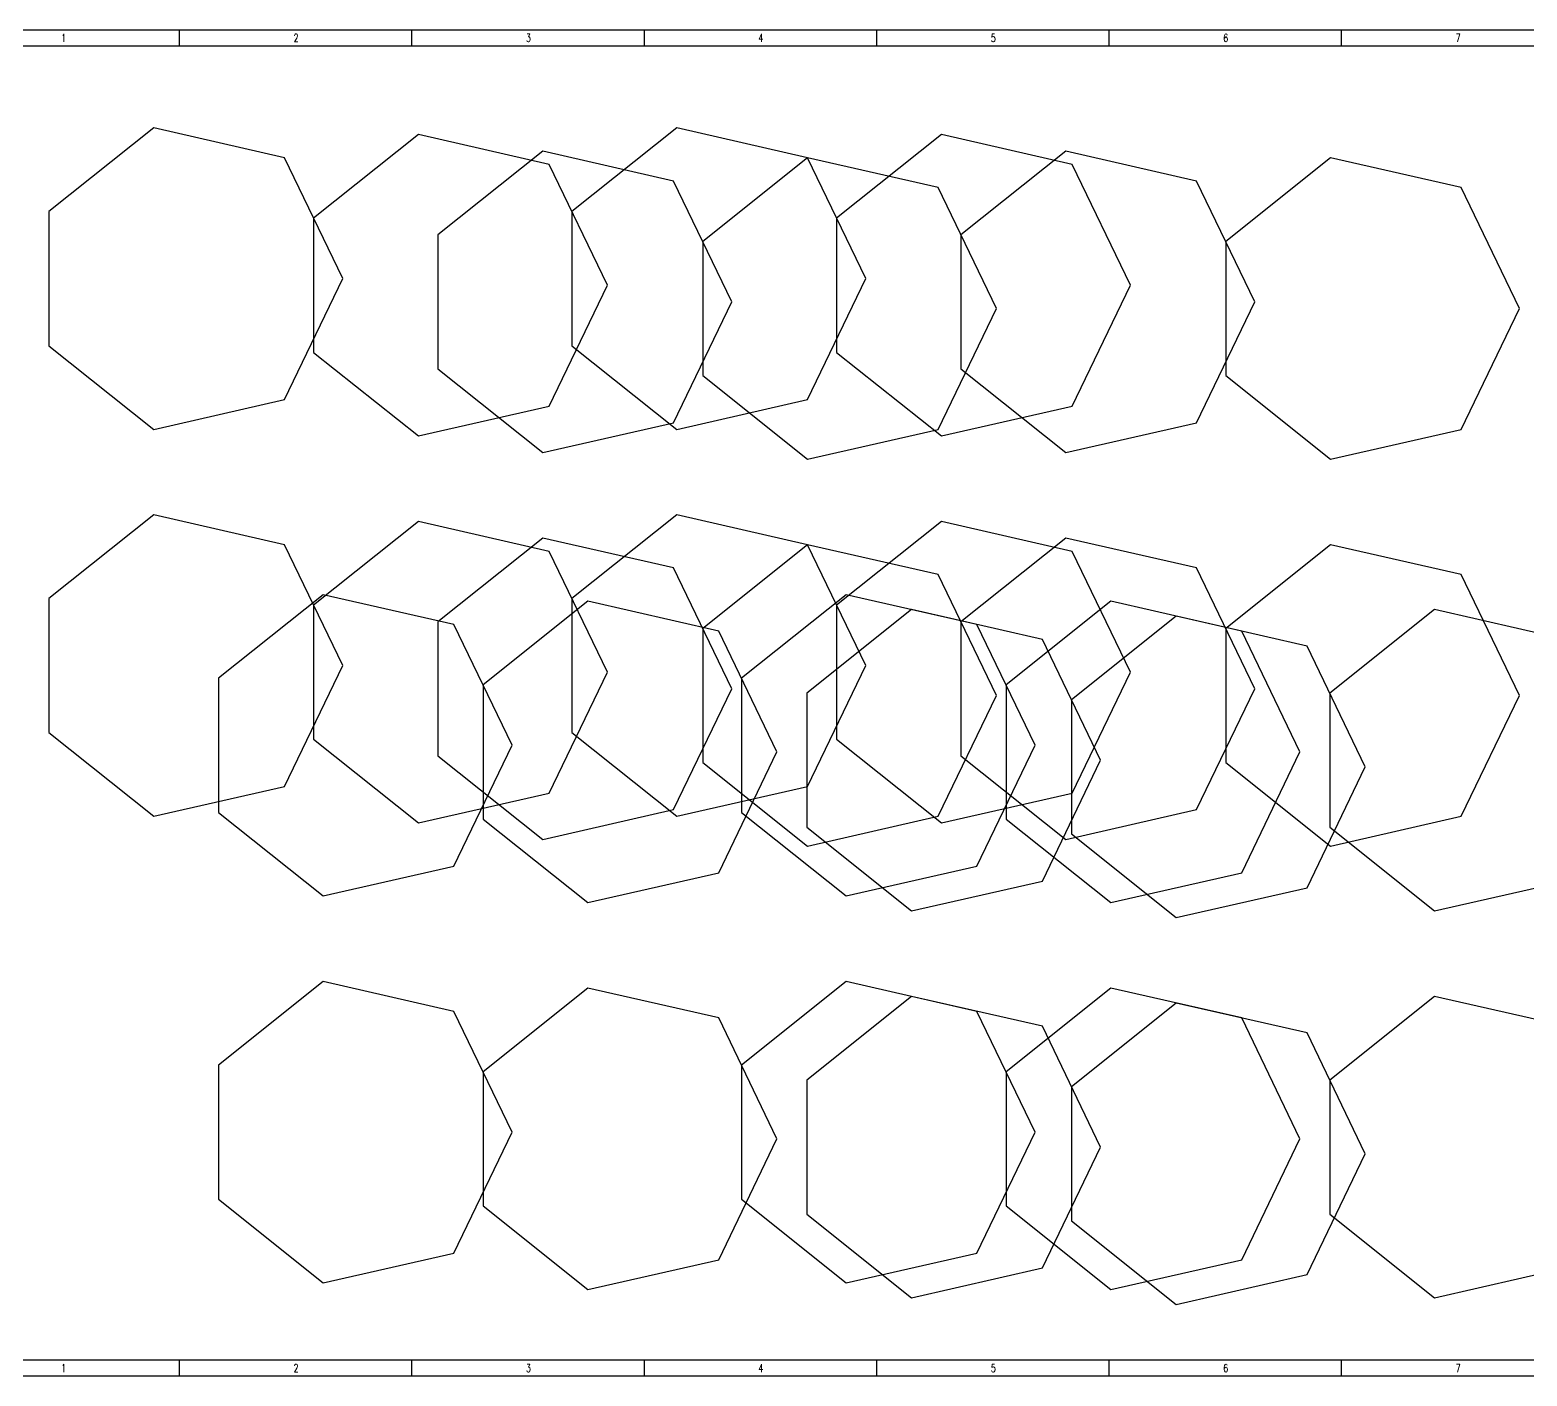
# Model space of a CAD drawing. Extents: x 240041 to 323108, y -93974 to -72949.
# Drawn here: x 258112 to 281494, y -93974 to -72949 of the extents above; entities that cross this region are included whole.
import ezdxf

# ---------------------------------------------------------------- set-up
doc = ezdxf.new("R2010")
doc.units = 0
doc.layers.get('0').update_dxf_attribs({"linetype": 'CONTINUOUS'})
doc.layers.add('B版云线202106', color=2, linetype='CONTINUOUS')
doc.styles.add('HZ', font='TXT.shx', dxfattribs={"width": 0.7, "bigfont": 'hz.shx'})

# ---------------------------------------------------------------- blocks, each defined once
blk = doc.blocks.new('tk1')
at = {"color": 4, "flags": 128}
for points in [[(45509, -541568), (82684, -541568)], [(49764, -541568), (49764, -541818)], [(53394, -541568), (53394, -541818)], [(57024, -541568), (57024, -541818)], [(60654, -541568), (60654, -541818)], [(64284, -541568), (64284, -541818)], [(67914, -541568), (67914, -541818)], [(49764, -562343), (49764, -562593)], [(53394, -562343), (53394, -562593)], [(57024, -562343), (57024, -562593)], [(60654, -562343), (60654, -562593)], [(64284, -562343), (64284, -562593)], [(67914, -562343), (67914, -562593)], [(82684, -562593), (45509, -562593)]]:
    blk.add_lwpolyline(points, dxfattribs=at)
blk.add_lwpolyline([(46134, -541818), (82432, -541818), (82432, -562343), (46134, -562343)], close=True)
at = {"color": 0, "style": 'HZ', "width": 0.7}
for s, p in [('1', (47922, -541755)), ('2', (51552, -541755)), ('3', (55182, -541755)), ('4', (58812, -541755)), ('5', (62442, -541755)), ('6', (66072, -541755)), ('7', (69702, -541755)), ('1', (47922, -562530)), ('2', (51552, -562530)), ('3', (55182, -562530)), ('4', (58812, -562530)), ('5', (62442, -562530)), ('6', (66072, -562530)), ('7', (69702, -562530))]:
    blk.add_text(s, height=125, dxfattribs=at).set_placement(p)

msp = doc.modelspace()

# ---------------------------------------------------------------- linework, layer by layer
for points in [[(256188, -72949), (293363, -72949), (293363, -93974), (256188, -93974)], [(262997, -76833), (262089, -74946), (260047, -74480), (258409, -75786), (258409, -77881), (260047, -79187), (262089, -78720)], [(267131, -76937), (266223, -75050), (264181, -74584), (262543, -75890), (262543, -77984), (264181, -79290), (266223, -78824)], [(271165, -76833), (270257, -74946), (268215, -74480), (266577, -75786), (266577, -77881), (268215, -79187), (270257, -78720)], [(275299, -76937), (274391, -75050), (272349, -74584), (270711, -75890), (270711, -77984), (272349, -79290), (274391, -78824)], [(269073, -77196), (268165, -75309), (266123, -74843), (264485, -76149), (264485, -78243), (266123, -79549), (268165, -79083)], [(273207, -77299), (272299, -75412), (270257, -74946), (268619, -76252), (268619, -78347), (270257, -79653), (272299, -79187)], [(277241, -77196), (276333, -75309), (274291, -74843), (272653, -76149), (272653, -78243), (274291, -79549), (276333, -79083)], [(281375, -77299), (280467, -75412), (278425, -74946), (276787, -76252), (276787, -78347), (278425, -79653), (280467, -79187)], [(262997, -82876), (262089, -80989), (260047, -80523), (258409, -81829), (258409, -83924), (260047, -85230), (262089, -84763)], [(267131, -82980), (266223, -81093), (264181, -80627), (262543, -81933), (262543, -84027), (264181, -85333), (266223, -84867)], [(271165, -82876), (270257, -80989), (268215, -80523), (266577, -81829), (266577, -83924), (268215, -85230), (270257, -84763)], [(275299, -82980), (274391, -81093), (272349, -80627), (270711, -81933), (270711, -84027), (272349, -85333), (274391, -84867)], [(269073, -83239), (268165, -81352), (266123, -80886), (264485, -82191), (264485, -84286), (266123, -85592), (268165, -85126)], [(277241, -83239), (276333, -81352), (274291, -80886), (272653, -82191), (272653, -84286), (274291, -85592), (276333, -85126)], [(273207, -83342), (272299, -81455), (270257, -80989), (268619, -82295), (268619, -84390), (270257, -85696), (272299, -85230)], [(281375, -83342), (280467, -81455), (278425, -80989), (276787, -82295), (276787, -84390), (278425, -85696), (280467, -85230)], [(265644, -84122), (264735, -82235), (262693, -81769), (261055, -83075), (261055, -85169), (262693, -86475), (264735, -86009)], [(273812, -84122), (272903, -82235), (270861, -81769), (269223, -83075), (269223, -85169), (270861, -86475), (272903, -86009)], [(269777, -84226), (268869, -82339), (266827, -81872), (265189, -83178), (265189, -85273), (266827, -86579), (268869, -86113)], [(274833, -84355), (273924, -82468), (271882, -82002), (270244, -83308), (270244, -85402), (271882, -86708), (273924, -86242)], [(277945, -84226), (277037, -82339), (274995, -81872), (273357, -83178), (273357, -85273), (274995, -86579), (277037, -86113)], [(283000, -84355), (282092, -82468), (280050, -82002), (278412, -83308), (278412, -85402), (280050, -86708), (282092, -86242)], [(278966, -84459), (278058, -82572), (276016, -82106), (274378, -83411), (274378, -85506), (276016, -86812), (278058, -86346)], [(265644, -90165), (264735, -88278), (262693, -87812), (261055, -89118), (261055, -91212), (262693, -92518), (264735, -92052)], [(269777, -90269), (268869, -88381), (266827, -87915), (265189, -89221), (265189, -91316), (266827, -92622), (268869, -92156)], [(273812, -90165), (272903, -88278), (270861, -87812), (269223, -89118), (269223, -91212), (270861, -92518), (272903, -92052)], [(277945, -90269), (277037, -88381), (274995, -87915), (273357, -89221), (273357, -91316), (274995, -92622), (277037, -92156)], [(274833, -90398), (273924, -88511), (271882, -88045), (270244, -89351), (270244, -91445), (271882, -92751), (273924, -92285)], [(278966, -90502), (278058, -88615), (276016, -88148), (274378, -89454), (274378, -91549), (276016, -92855), (278058, -92389)], [(283000, -90398), (282092, -88511), (280050, -88045), (278412, -89351), (278412, -91445), (280050, -92751), (282092, -92285)]]:
    msp.add_lwpolyline(points, close=True)

# ---------------------------------------------------------------- block references
at = {"layer": 'B版云线202106'}
msp.add_blockref('tk1', (210679, 468619), dxfattribs=at)

doc.saveas('drawing.dxf')
